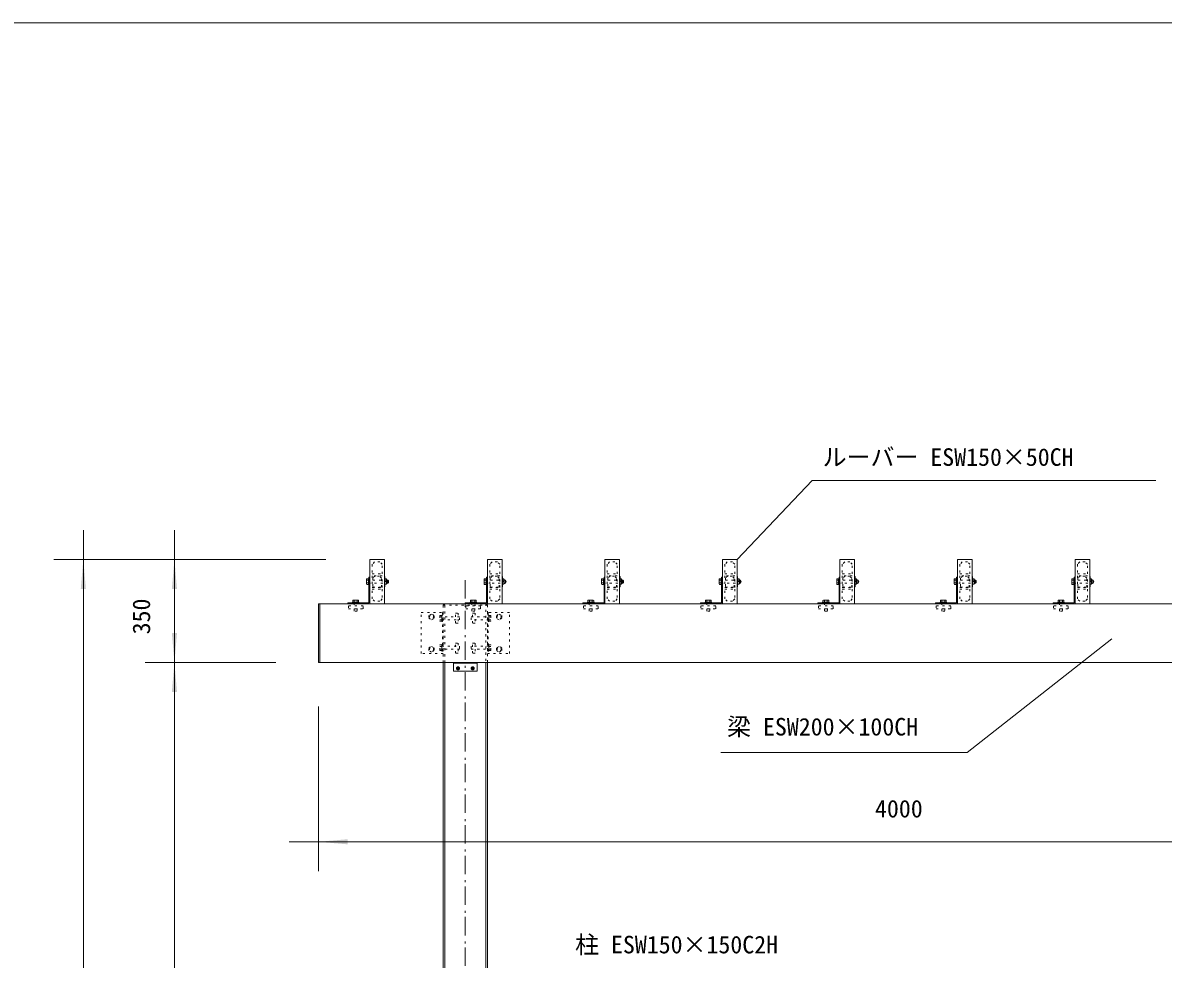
# Model space of a CAD drawing. Units: millimetres, scale not verified. Extents: x -9750 to 9750, y -6875 to 6875.
# Drawn here: x -7212 to -3331, y 3690 to 6875 of the extents above; entities that cross this region are included whole.
import ezdxf
from ezdxf.enums import TextEntityAlignment as Align

# ---------------------------------------------------------------- set-up
doc = ezdxf.new("R2010")
doc.units = ezdxf.units.MM
doc.header["$LTSCALE"] = 50
doc.linetypes.add('USER5', pattern=[0.416565, 0.138855, -0.27771])
doc.linetypes.add('USER6', pattern=[2.083282, 1.25, -0.416565, 0.138855, -0.277863])
doc.layers.add('0-1_IMPORTED', color=30, linetype='Continuous', lineweight=18)
doc.styles.add('ＭＳ ゴシック', font='')
doc.styles.get('ＭＳ ゴシック').set_extended_font_data('MS Gothic')

msp = doc.modelspace()

# ---------------------------------------------------------------- linework, layer by layer
at = {"layer": '0-1_IMPORTED', "color": 1}
for p, q in [((-7006, 5149), (-7006, 5049)), ((-6696, 5049), (-6696, 5149)), ((-6181, 5049), (-7106, 5049)), ((-7006, 5049), (-7006, 2199)), ((-6181, 5049), (-6796, 5049)), ((-6696, 4699), (-6696, 5049)), ((-6696, 4699), (-6696, 4799)), ((-3997.72, 4393.06), (-3506, 4779)), ((-6351, 4699), (-6796, 4699)), ((-6351, 4699), (-6796, 4699)), ((-6696, 2199), (-6696, 4699)), ((-6696, 4599), (-6696, 4699)), ((-6206, 4549), (-6206, 3989)), ((-3997.72, 4393.06), (-4836, 4393.06)), ((-6306, 4089), (-6206, 4089)), ((-6206, 4089), (-2206, 4089))]:
    msp.add_line(p, q, dxfattribs=at)
at = {"layer": '0-1_IMPORTED'}
for p, q in [((-6352.82, 5049), (-6534.65, 5049)), ((-6035.6, 4978.62), (-6041.4, 4978.62)), ((-6041.4, 4969.38), (-6035.6, 4969.38)), ((-5975.21, 4974), (-5978.79, 4974)), ((-5974.5, 4966.85), (-5974.5, 4981.15)), ((-5635.6, 4978.62), (-5641.4, 4978.62)), ((-5641.4, 4969.38), (-5635.6, 4969.38)), ((-5575.21, 4974), (-5578.79, 4974)), ((-5574.5, 4966.85), (-5574.5, 4981.15)), ((-5235.6, 4978.62), (-5241.4, 4978.62)), ((-5241.4, 4969.38), (-5235.6, 4969.38)), ((-5175.21, 4974), (-5178.79, 4974)), ((-5174.5, 4966.85), (-5174.5, 4981.15)), ((-4835.6, 4978.62), (-4841.4, 4978.62)), ((-4841.4, 4969.38), (-4835.6, 4969.38)), ((-4775.21, 4974), (-4778.79, 4974)), ((-4774.5, 4966.85), (-4774.5, 4981.15)), ((-4435.6, 4978.62), (-4441.4, 4978.62)), ((-4441.4, 4969.38), (-4435.6, 4969.38)), ((-4375.21, 4974), (-4378.79, 4974)), ((-4374.5, 4966.85), (-4374.5, 4981.15)), ((-4035.6, 4978.62), (-4041.4, 4978.62)), ((-4041.4, 4969.38), (-4035.6, 4969.38)), ((-3975.21, 4974), (-3978.79, 4974)), ((-3974.5, 4966.85), (-3974.5, 4981.15)), ((-3635.6, 4978.62), (-3641.4, 4978.62)), ((-3641.4, 4969.38), (-3635.6, 4969.38)), ((-3575.21, 4974), (-3578.79, 4974)), ((-3574.5, 4966.85), (-3574.5, 4981.15)), ((-6201, 4699), (-6201, 4899)), ((-6083.88, 4911), (-6083.88, 4904)), ((-6074.12, 4911), (-6074.12, 4904)), ((-5683.88, 4911), (-5683.88, 4904)), ((-5674.12, 4911), (-5674.12, 4904)), ((-5283.88, 4911), (-5283.88, 4904)), ((-5274.12, 4911), (-5274.12, 4904)), ((-4883.88, 4911), (-4883.88, 4904)), ((-4874.12, 4911), (-4874.12, 4904)), ((-4483.88, 4911), (-4483.88, 4904)), ((-4474.12, 4911), (-4474.12, 4904)), ((-4083.88, 4911), (-4083.88, 4904)), ((-4074.12, 4911), (-4074.12, 4904)), ((-3683.88, 4911), (-3683.88, 4904)), ((-3674.12, 4911), (-3674.12, 4904)), ((-6352.82, 4699), (-6534.65, 4699)), ((-5776, 1599), (-5776, 4699)), ((-5636, 4699), (-5636, 1599))]:
    msp.add_line(p, q, dxfattribs=at)
at = {"layer": '0-1_IMPORTED', "color": 1, "linetype": 'USER6'}
for p, q in [((-5706, 4979), (-5706, -3571)), ((-5731.75, 4681), (-5731.75, 4682.25)), ((-5680.25, 4681), (-5680.25, 4682.25))]:
    msp.add_line(p, q, dxfattribs=at)
at = {"layer": '0-1_IMPORTED', "linetype": 'USER5'}
for p, q in [((-5781, 4894), (-5631, 4894)), ((-5776, 4699), (-5776, 4899)), ((-5636, 4899), (-5636, 4699)), ((-5793, 4853.88), (-5786, 4853.88)), ((-5784, 4869), (-5784, 4729)), ((-5628, 4869), (-5628, 4729)), ((-5619, 4853.88), (-5626, 4853.88)), ((-5793, 4844.12), (-5786, 4844.12)), ((-5619, 4844.12), (-5626, 4844.12)), ((-5793, 4753.88), (-5786, 4753.88)), ((-5793, 4744.12), (-5786, 4744.12)), ((-5619, 4753.88), (-5626, 4753.88)), ((-5619, 4744.12), (-5626, 4744.12))]:
    msp.add_line(p, q, dxfattribs=at)
at = {"layer": '0-1_IMPORTED'}
for points in [[(-9750, 6875), (9750, 6875), (9750, -6875), (-9750, -6875)], [(-5981, 5049), (-6031, 5049), (-6031, 4899), (-5981, 4899)], [(-5581, 5049), (-5631, 5049), (-5631, 4899), (-5581, 4899)], [(-5181, 5049), (-5231, 5049), (-5231, 4899), (-5181, 4899)], [(-4781, 5049), (-4831, 5049), (-4831, 4899), (-4781, 4899)], [(-4381, 5049), (-4431, 5049), (-4431, 4899), (-4381, 4899)], [(-3981, 5049), (-4031, 5049), (-4031, 4899), (-3981, 4899)], [(-3581, 5049), (-3631, 5049), (-3631, 4899), (-3581, 4899)], [(-6031, 4989), (-6031, 4899), (-6106, 4899), (-6106, 4902), (-6034, 4902), (-6034, 4989)], [(-6035.6, 4964.76), (-6041.4, 4964.76), (-6042.11, 4966), (-6042.11, 4982), (-6041.4, 4983.24), (-6035.6, 4983.24)], [(-6034, 4983), (-6035.6, 4983), (-6035.6, 4965), (-6034, 4965)], [(-5981, 4991.5), (-5979.5, 4991.5), (-5979.5, 4956.5), (-5981, 4956.5)], [(-5979.5, 4983), (-5974.5, 4983), (-5974.5, 4965), (-5979.5, 4965)], [(-5631, 4989), (-5631, 4899), (-5706, 4899), (-5706, 4902), (-5634, 4902), (-5634, 4989)], [(-5635.6, 4964.76), (-5641.4, 4964.76), (-5642.11, 4966), (-5642.11, 4982), (-5641.4, 4983.24), (-5635.6, 4983.24)], [(-5634, 4983), (-5635.6, 4983), (-5635.6, 4965), (-5634, 4965)], [(-5581, 4991.5), (-5579.5, 4991.5), (-5579.5, 4956.5), (-5581, 4956.5)], [(-5579.5, 4983), (-5574.5, 4983), (-5574.5, 4965), (-5579.5, 4965)], [(-5231, 4989), (-5231, 4899), (-5306, 4899), (-5306, 4902), (-5234, 4902), (-5234, 4989)], [(-5235.6, 4964.76), (-5241.4, 4964.76), (-5242.11, 4966), (-5242.11, 4982), (-5241.4, 4983.24), (-5235.6, 4983.24)], [(-5234, 4983), (-5235.6, 4983), (-5235.6, 4965), (-5234, 4965)], [(-5181, 4991.5), (-5179.5, 4991.5), (-5179.5, 4956.5), (-5181, 4956.5)], [(-5179.5, 4983), (-5174.5, 4983), (-5174.5, 4965), (-5179.5, 4965)], [(-4831, 4989), (-4831, 4899), (-4906, 4899), (-4906, 4902), (-4834, 4902), (-4834, 4989)], [(-4835.6, 4964.76), (-4841.4, 4964.76), (-4842.11, 4966), (-4842.11, 4982), (-4841.4, 4983.24), (-4835.6, 4983.24)], [(-4834, 4983), (-4835.6, 4983), (-4835.6, 4965), (-4834, 4965)], [(-4781, 4991.5), (-4779.5, 4991.5), (-4779.5, 4956.5), (-4781, 4956.5)], [(-4779.5, 4983), (-4774.5, 4983), (-4774.5, 4965), (-4779.5, 4965)], [(-4431, 4989), (-4431, 4899), (-4506, 4899), (-4506, 4902), (-4434, 4902), (-4434, 4989)], [(-4435.6, 4964.76), (-4441.4, 4964.76), (-4442.11, 4966), (-4442.11, 4982), (-4441.4, 4983.24), (-4435.6, 4983.24)], [(-4434, 4983), (-4435.6, 4983), (-4435.6, 4965), (-4434, 4965)], [(-4381, 4991.5), (-4379.5, 4991.5), (-4379.5, 4956.5), (-4381, 4956.5)], [(-4379.5, 4983), (-4374.5, 4983), (-4374.5, 4965), (-4379.5, 4965)], [(-4031, 4989), (-4031, 4899), (-4106, 4899), (-4106, 4902), (-4034, 4902), (-4034, 4989)], [(-4035.6, 4964.76), (-4041.4, 4964.76), (-4042.11, 4966), (-4042.11, 4982), (-4041.4, 4983.24), (-4035.6, 4983.24)], [(-4034, 4983), (-4035.6, 4983), (-4035.6, 4965), (-4034, 4965)], [(-3981, 4991.5), (-3979.5, 4991.5), (-3979.5, 4956.5), (-3981, 4956.5)], [(-3979.5, 4983), (-3974.5, 4983), (-3974.5, 4965), (-3979.5, 4965)], [(-3631, 4989), (-3631, 4899), (-3706, 4899), (-3706, 4902), (-3634, 4902), (-3634, 4989)], [(-3635.6, 4964.76), (-3641.4, 4964.76), (-3642.11, 4966), (-3642.11, 4982), (-3641.4, 4983.24), (-3635.6, 4983.24)], [(-3634, 4983), (-3635.6, 4983), (-3635.6, 4965), (-3634, 4965)], [(-3581, 4991.5), (-3579.5, 4991.5), (-3579.5, 4956.5), (-3581, 4956.5)], [(-3579.5, 4983), (-3574.5, 4983), (-3574.5, 4965), (-3579.5, 4965)], [(-6206, 4899), (-2206, 4899), (-2206, 4699), (-6206, 4699)], [(-6068, 4904), (-6068, 4902), (-6090, 4902), (-6090, 4904)], [(-6070.5, 4911), (-6069.2, 4910.25), (-6069.2, 4904), (-6088.8, 4904), (-6088.8, 4910.25), (-6087.5, 4911)], [(-5668, 4904), (-5668, 4902), (-5690, 4902), (-5690, 4904)], [(-5670.5, 4911), (-5669.2, 4910.25), (-5669.2, 4904), (-5688.8, 4904), (-5688.8, 4910.25), (-5687.5, 4911)], [(-5268, 4904), (-5268, 4902), (-5290, 4902), (-5290, 4904)], [(-5270.5, 4911), (-5269.2, 4910.25), (-5269.2, 4904), (-5288.8, 4904), (-5288.8, 4910.25), (-5287.5, 4911)], [(-4868, 4904), (-4868, 4902), (-4890, 4902), (-4890, 4904)], [(-4870.5, 4911), (-4869.2, 4910.25), (-4869.2, 4904), (-4888.8, 4904), (-4888.8, 4910.25), (-4887.5, 4911)], [(-4468, 4904), (-4468, 4902), (-4490, 4902), (-4490, 4904)], [(-4470.5, 4911), (-4469.2, 4910.25), (-4469.2, 4904), (-4488.8, 4904), (-4488.8, 4910.25), (-4487.5, 4911)], [(-4068, 4904), (-4068, 4902), (-4090, 4902), (-4090, 4904)], [(-4070.5, 4911), (-4069.2, 4910.25), (-4069.2, 4904), (-4088.8, 4904), (-4088.8, 4910.25), (-4087.5, 4911)], [(-3668, 4904), (-3668, 4902), (-3690, 4902), (-3690, 4904)], [(-3670.5, 4911), (-3669.2, 4910.25), (-3669.2, 4904), (-3688.8, 4904), (-3688.8, 4910.25), (-3687.5, 4911)], [(-5781, 4699), (-5631, 4699), (-5631, 1599), (-5781, 1599)]]:
    msp.add_lwpolyline(points, close=True, dxfattribs=at)
at = {"layer": '0-1_IMPORTED', "color": 1}
msp.add_lwpolyline([(-4781, 5049), (-4526, 5317.85), (-3356, 5317.85)], dxfattribs=at)
at = {"layer": '0-1_IMPORTED', "linetype": 'USER5'}
for points in [[(-6023, 5033), (-6023, 5000), (-5989, 5000), (-5989, 5033), (-5997, 5041), (-6015, 5041)], [(-5623, 5033), (-5623, 5000), (-5589, 5000), (-5589, 5033), (-5597, 5041), (-5615, 5041)], [(-5223, 5033), (-5223, 5000), (-5189, 5000), (-5189, 5033), (-5197, 5041), (-5215, 5041)], [(-4823, 5033), (-4823, 5000), (-4789, 5000), (-4789, 5033), (-4797, 5041), (-4815, 5041)], [(-4423, 5033), (-4423, 5000), (-4389, 5000), (-4389, 5033), (-4397, 5041), (-4415, 5041)], [(-4023, 5033), (-4023, 5000), (-3989, 5000), (-3989, 5033), (-3997, 5041), (-4015, 5041)], [(-3623, 5033), (-3623, 5000), (-3589, 5000), (-3589, 5033), (-3597, 5041), (-3615, 5041)], [(-6023, 4994), (-6023, 4954), (-5989, 4954), (-5989, 4994)], [(-6021, 4985.67), (-6021, 4955.5), (-5991, 4955.5), (-5991, 4985.67), (-5997.83, 4992.5), (-6014.17, 4992.5)], [(-5623, 4994), (-5623, 4954), (-5589, 4954), (-5589, 4994)], [(-5621, 4985.67), (-5621, 4955.5), (-5591, 4955.5), (-5591, 4985.67), (-5597.83, 4992.5), (-5614.17, 4992.5)], [(-5223, 4994), (-5223, 4954), (-5189, 4954), (-5189, 4994)], [(-5221, 4985.67), (-5221, 4955.5), (-5191, 4955.5), (-5191, 4985.67), (-5197.83, 4992.5), (-5214.17, 4992.5)], [(-4823, 4994), (-4823, 4954), (-4789, 4954), (-4789, 4994)], [(-4821, 4985.67), (-4821, 4955.5), (-4791, 4955.5), (-4791, 4985.67), (-4797.83, 4992.5), (-4814.17, 4992.5)], [(-4423, 4994), (-4423, 4954), (-4389, 4954), (-4389, 4994)], [(-4421, 4985.67), (-4421, 4955.5), (-4391, 4955.5), (-4391, 4985.67), (-4397.83, 4992.5), (-4414.17, 4992.5)], [(-4023, 4994), (-4023, 4954), (-3989, 4954), (-3989, 4994)], [(-4021, 4985.67), (-4021, 4955.5), (-3991, 4955.5), (-3991, 4985.67), (-3997.83, 4992.5), (-4014.17, 4992.5)], [(-3623, 4994), (-3623, 4954), (-3589, 4954), (-3589, 4994)], [(-3621, 4985.67), (-3621, 4955.5), (-3591, 4955.5), (-3591, 4985.67), (-3597.83, 4992.5), (-3614.17, 4992.5)], [(-6023, 4915), (-6023, 4948), (-5989, 4948), (-5989, 4915), (-5997, 4907), (-6015, 4907)], [(-5623, 4915), (-5623, 4948), (-5589, 4948), (-5589, 4915), (-5597, 4907), (-5615, 4907)], [(-5223, 4915), (-5223, 4948), (-5189, 4948), (-5189, 4915), (-5197, 4907), (-5215, 4907)], [(-4823, 4915), (-4823, 4948), (-4789, 4948), (-4789, 4915), (-4797, 4907), (-4815, 4907)], [(-4423, 4915), (-4423, 4948), (-4389, 4948), (-4389, 4915), (-4397, 4907), (-4415, 4907)], [(-4023, 4915), (-4023, 4948), (-3989, 4948), (-3989, 4915), (-3997, 4907), (-4015, 4907)], [(-3623, 4915), (-3623, 4948), (-3589, 4948), (-3589, 4915), (-3597, 4907), (-3615, 4907)], [(-6054, 4892), (-6104, 4892), (-6104, 4882), (-6054, 4882)], [(-6074, 4904), (-6074, 4874), (-6084, 4874), (-6084, 4904)], [(-5776, 4899), (-5636, 4899), (-5631, 4894), (-5631, 4699), (-5781, 4699), (-5781, 4894)], [(-5654, 4892), (-5704, 4892), (-5704, 4882), (-5654, 4882)], [(-5674, 4904), (-5674, 4874), (-5684, 4874), (-5684, 4904)], [(-5254, 4892), (-5304, 4892), (-5304, 4882), (-5254, 4882)], [(-5274, 4904), (-5274, 4874), (-5284, 4874), (-5284, 4904)], [(-4854, 4892), (-4904, 4892), (-4904, 4882), (-4854, 4882)], [(-4874, 4904), (-4874, 4874), (-4884, 4874), (-4884, 4904)], [(-4454, 4892), (-4504, 4892), (-4504, 4882), (-4454, 4882)], [(-4474, 4904), (-4474, 4874), (-4484, 4874), (-4484, 4904)], [(-4054, 4892), (-4104, 4892), (-4104, 4882), (-4054, 4882)], [(-4074, 4904), (-4074, 4874), (-4084, 4874), (-4084, 4904)], [(-3654, 4892), (-3704, 4892), (-3704, 4882), (-3654, 4882)], [(-3674, 4904), (-3674, 4874), (-3684, 4874), (-3684, 4904)], [(-5856, 4869), (-5781, 4869), (-5781, 4729), (-5856, 4729)], [(-5821, 4863.37), (-5830.37, 4858.69), (-5830.38, 4849.31), (-5821, 4844.62), (-5811.63, 4849.31), (-5811.62, 4858.69)], [(-5793, 4840.5), (-5792.25, 4839.2), (-5786, 4839.2), (-5786, 4858.8), (-5792.25, 4858.8), (-5793, 4857.5)], [(-5786, 4838), (-5784, 4838), (-5784, 4860), (-5786, 4860)], [(-5786, 4844), (-5726, 4844), (-5726, 4854), (-5786, 4854)], [(-5739.88, 4867), (-5730.88, 4867), (-5730.88, 4833), (-5739.88, 4833)], [(-5626, 4844), (-5686, 4844), (-5686, 4854), (-5626, 4854)], [(-5681.12, 4867), (-5672.12, 4867), (-5672.12, 4833), (-5681.12, 4833)], [(-5556, 4869), (-5631, 4869), (-5631, 4729), (-5556, 4729)], [(-5626, 4838), (-5628, 4838), (-5628, 4860), (-5626, 4860)], [(-5619, 4840.5), (-5619.75, 4839.2), (-5626, 4839.2), (-5626, 4858.8), (-5619.75, 4858.8), (-5619, 4857.5)], [(-5591, 4863.37), (-5581.63, 4858.69), (-5581.62, 4849.31), (-5591, 4844.62), (-5600.37, 4849.31), (-5600.38, 4858.69)], [(-5821, 4734.62), (-5830.37, 4739.31), (-5830.38, 4748.69), (-5821, 4753.37), (-5811.63, 4748.69), (-5811.62, 4739.31)], [(-5793, 4757.5), (-5792.25, 4758.8), (-5786, 4758.8), (-5786, 4739.2), (-5792.25, 4739.2), (-5793, 4740.5)], [(-5786, 4760), (-5784, 4760), (-5784, 4738), (-5786, 4738)], [(-5786, 4754), (-5726, 4754), (-5726, 4744), (-5786, 4744)], [(-5739.88, 4765), (-5730.88, 4765), (-5730.88, 4731), (-5739.88, 4731)], [(-5626, 4754), (-5686, 4754), (-5686, 4744), (-5626, 4744)], [(-5681.12, 4765), (-5672.12, 4765), (-5672.12, 4731), (-5681.12, 4731)], [(-5626, 4760), (-5628, 4760), (-5628, 4738), (-5626, 4738)], [(-5619, 4757.5), (-5619.75, 4758.8), (-5626, 4758.8), (-5626, 4739.2), (-5619.75, 4739.2), (-5619, 4740.5)], [(-5591, 4734.62), (-5581.63, 4739.31), (-5581.62, 4748.69), (-5591, 4753.37), (-5600.37, 4748.69), (-5600.38, 4739.31)]]:
    msp.add_lwpolyline(points, close=True, dxfattribs=at)
for points in [[(-6035.6, 4969), (-5971.9, 4969), (-5970.6, 4970.3), (-5970.6, 4977.7), (-5971.9, 4979), (-6035.6, 4979)], [(-5635.6, 4969), (-5571.9, 4969), (-5570.6, 4970.3), (-5570.6, 4977.7), (-5571.9, 4979), (-5635.6, 4979)], [(-5235.6, 4969), (-5171.9, 4969), (-5170.6, 4970.3), (-5170.6, 4977.7), (-5171.9, 4979), (-5235.6, 4979)], [(-4835.6, 4969), (-4771.9, 4969), (-4770.6, 4970.3), (-4770.6, 4977.7), (-4771.9, 4979), (-4835.6, 4979)], [(-4435.6, 4969), (-4371.9, 4969), (-4370.6, 4970.3), (-4370.6, 4977.7), (-4371.9, 4979), (-4435.6, 4979)], [(-4035.6, 4969), (-3971.9, 4969), (-3970.6, 4970.3), (-3970.6, 4977.7), (-3971.9, 4979), (-4035.6, 4979)], [(-3635.6, 4969), (-3571.9, 4969), (-3570.6, 4970.3), (-3570.6, 4977.7), (-3571.9, 4979), (-3635.6, 4979)]]:
    msp.add_lwpolyline(points, dxfattribs=at)
at = {"layer": '0-1_IMPORTED', "color": 3}
for points in [[(-5746, 4699), (-5666, 4699), (-5666, 4669), (-5746, 4669)], [(-5746, 4699), (-5666, 4699), (-5666, 4697), (-5746, 4697)]]:
    msp.add_lwpolyline(points, close=True, dxfattribs=at)
at = {"layer": '0-1_IMPORTED', "color": 1, "linetype": 'USER6'}
for points in [[(-5733, 4678.25), (-5734.25, 4678.25), (-5734.25, 4679.75), (-5733, 4679.75)], [(-5731.75, 4682.25), (-5730.25, 4682.25), (-5730.25, 4681)], [(-5730.25, 4677), (-5730.25, 4675.75), (-5731.75, 4675.75), (-5731.75, 4677)], [(-5729, 4679.75), (-5727.75, 4679.75), (-5727.75, 4678.25), (-5729, 4678.25)], [(-5683, 4679.75), (-5684.25, 4679.75), (-5684.25, 4678.25), (-5683, 4678.25)], [(-5680.25, 4682.25), (-5681.75, 4682.25), (-5681.75, 4681)], [(-5681.75, 4677), (-5681.75, 4675.75), (-5680.25, 4675.75), (-5680.25, 4677)], [(-5679, 4678.25), (-5677.75, 4678.25), (-5677.75, 4679.75), (-5679, 4679.75)]]:
    msp.add_lwpolyline(points, dxfattribs=at)
at = {"layer": '0-1_IMPORTED', "linetype": 'USER5'}
for centre in [(-5821, 4854), (-5591, 4854), (-5821, 4744), (-5591, 4744)]:
    msp.add_circle(centre, 7.19, dxfattribs=at)
at = {"layer": '0-1_IMPORTED', "color": 1, "linetype": 'USER6'}
for centre in [(-5731, 4679), (-5681, 4679)]:
    msp.add_circle(centre, 5.2, dxfattribs=at)
at = {"layer": '0-1_IMPORTED', "color": 3}
for centre in [(-5731, 4679), (-5681, 4679)]:
    msp.add_circle(centre, 3.5, dxfattribs=at)
at = {"layer": '0-1_IMPORTED'}
for centre, start, end in [((-5974.5, 4974), 0, 90), ((-5974.5, 4974), 270, 360), ((-5574.5, 4974), 0, 90), ((-5574.5, 4974), 270, 360), ((-5174.5, 4974), 0, 90), ((-5174.5, 4974), 270, 360), ((-4774.5, 4974), 0, 90), ((-4774.5, 4974), 270, 360), ((-4374.5, 4974), 0, 90), ((-4374.5, 4974), 270, 360), ((-3974.5, 4974), 0, 90), ((-3974.5, 4974), 270, 360), ((-3574.5, 4974), 0, 90), ((-3574.5, 4974), 270, 360)]:
    msp.add_arc(centre, 7.15, start, end, dxfattribs=at)
at = {"layer": '0-1_IMPORTED', "color": 1, "linetype": 'USER6'}
for centre, start, end in [((-5733, 4681), 270, 0), ((-5733, 4677), 0, 90), ((-5729, 4681), 180, 270), ((-5729, 4677), 90, 180), ((-5683, 4681), 270, 0), ((-5683, 4677), 0, 90), ((-5679, 4681), 180, 270), ((-5679, 4677), 90, 180)]:
    msp.add_arc(centre, 1.25, start, end, dxfattribs=at)
at = {"layer": '0-1_IMPORTED', "color": 1}
for points in [[(-7006, 5049), (-6997.25, 4949.01), (-7014.75, 4949.01)], [(-6696, 5049), (-6687.25, 4949.01), (-6704.75, 4949.01)], [(-6696, 4699), (-6704.75, 4798.99), (-6687.25, 4798.99)], [(-6696, 4699), (-6687.25, 4599.01), (-6704.75, 4599.01)], [(-6206, 4089), (-6106.01, 4097.75), (-6106.01, 4080.25)]]:
    msp.add_solid(points, dxfattribs=at)

# ---------------------------------------------------------------- texts
at = {"layer": '0-1_IMPORTED', "color": 7, "style": 'ＭＳ ゴシック'}
for s, p in [('ルーバー ESW150×50CH', (-4489.91, 5349.97)), ('梁 ESW200×100CH', (-4815.13, 4432.63)), ('4000', (-4311.83, 4153.82)), ('柱 ESW150×150C2H', (-5332.37, 3691.5))]:
    msp.add_text(s, height=59.71, dxfattribs=at).set_placement(p, align=Align.BOTTOM_LEFT)
msp.add_text('350', height=59.71, rotation=90, dxfattribs=at).set_placement((-6760.82, 4794.62), align=Align.BOTTOM_LEFT)

doc.saveas('drawing.dxf')
